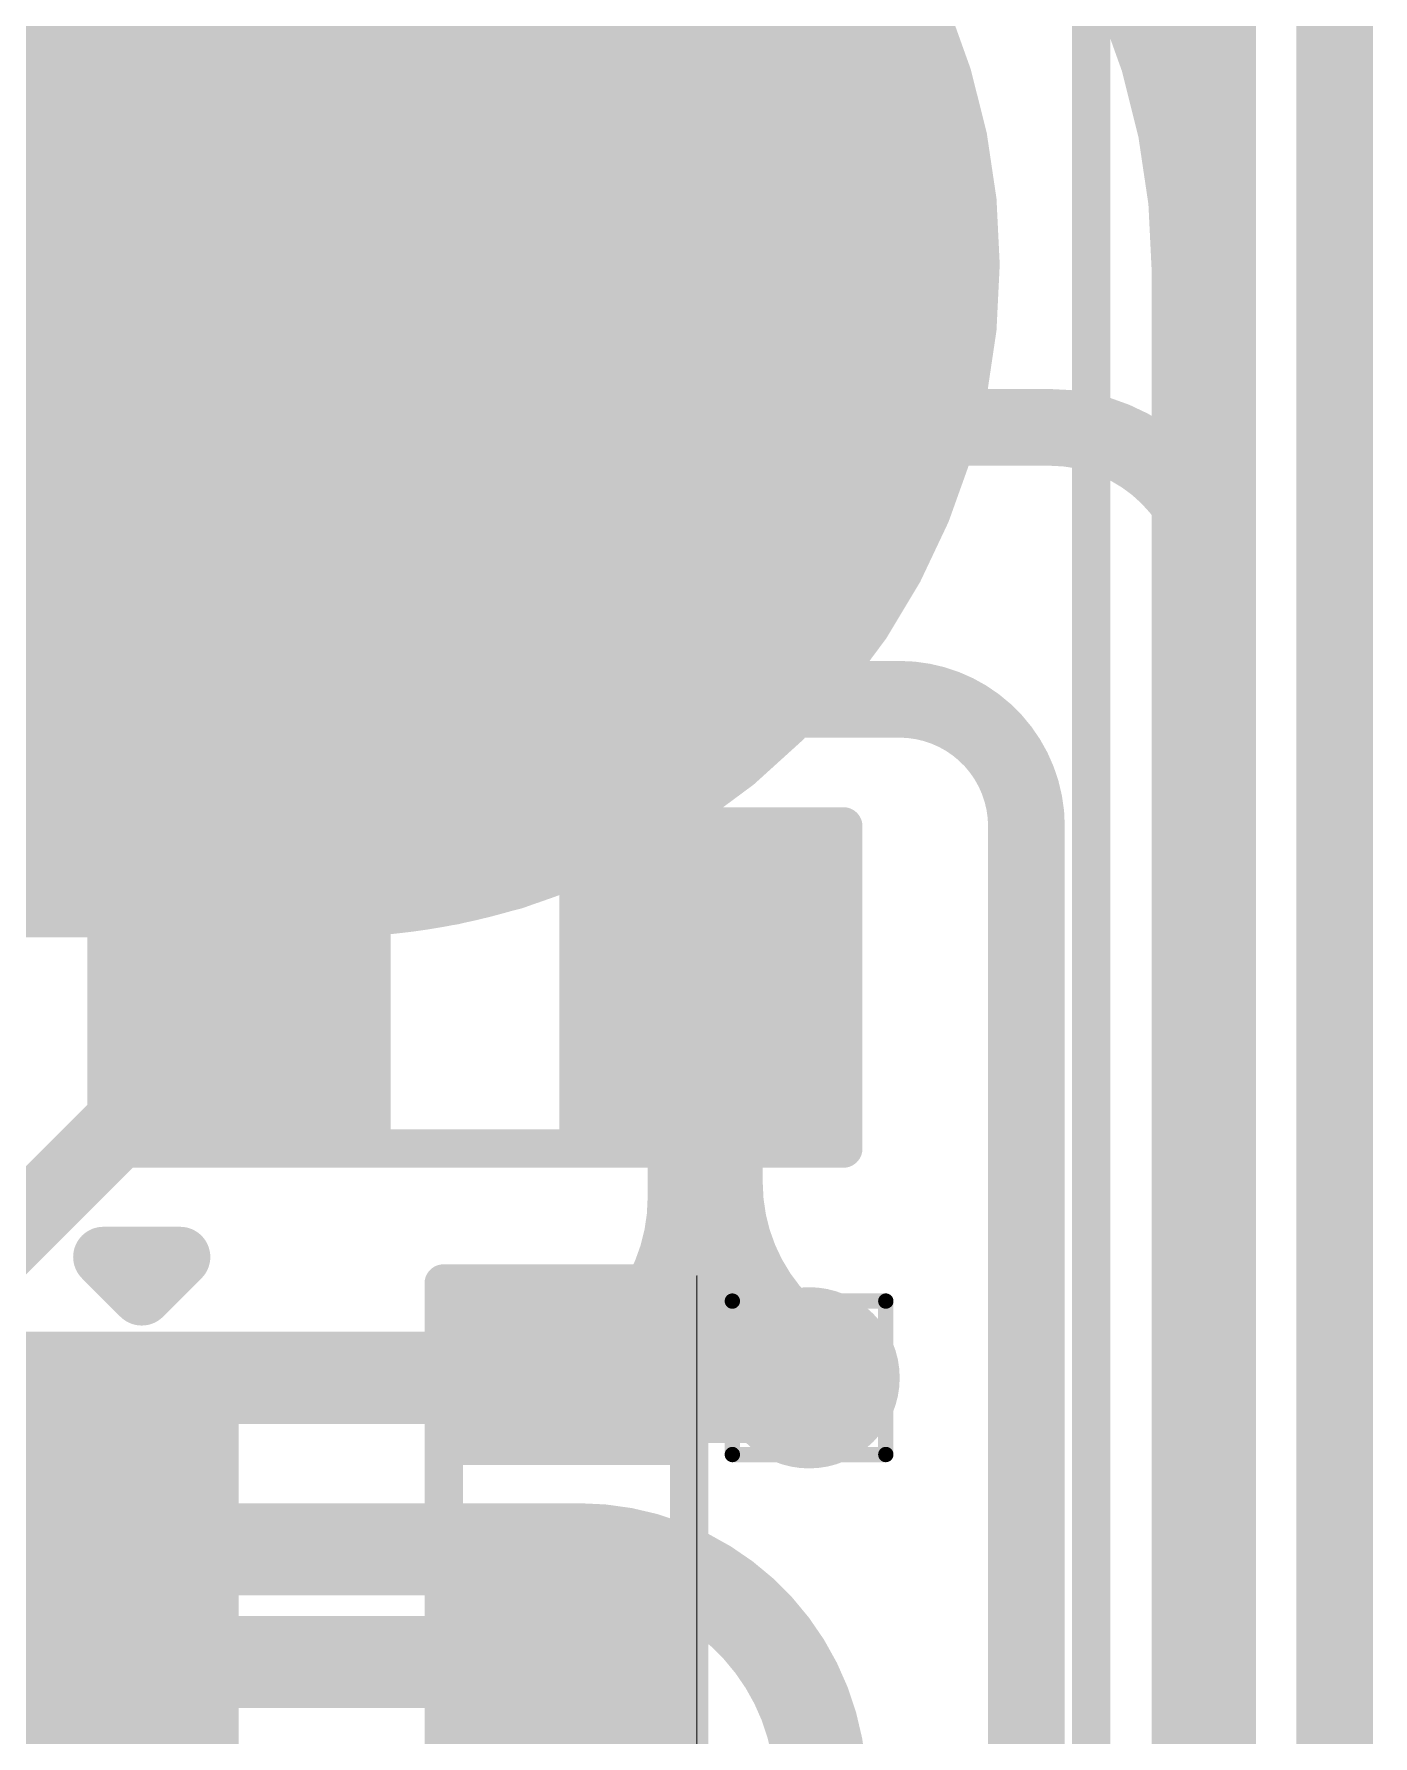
# Model space of a CAD drawing. Header units: inches. Extents: x 3 to 457, y -41 to 239.
# Drawn here: x 218.41 to 222.85, y 8.4 to 14.03 of the extents above; entities that cross this region are included whole.
import ezdxf

# ---------------------------------------------------------------- set-up
doc = ezdxf.new("R2010")
doc.units = ezdxf.units.IN
for name, color, linetype in [('Board Outline', 216, 'Continuous'), ('Bottom Layer', 5, 'Continuous'), ('Bottom Overlay', 54, 'Continuous'), ('Bottom Paste', 16, 'Continuous'), ('Bottom Solder', 6, 'Continuous'), ('Drill Drawing', 1, 'Continuous'), ('Fabrication', 76, 'Continuous'), ('Top Layer', 1, 'Continuous'), ('Top Overlay', 2, 'Continuous'), ('Top Paste', 8, 'Continuous'), ('Top Solder', 216, 'Continuous'), ('Via Holes', 16, 'Continuous')]:
    doc.layers.add(name, color=color, linetype=linetype)

# ---------------------------------------------------------------- blocks, each defined once
blk = doc.blocks.new('TSSOP_14_113')
at = {"layer": 'Top Layer'}
blk.add_hatch(color=1, dxfattribs=at).paths.add_polyline_path([(-3.65, 2.175), (-2.15, 2.175), (-2.15, 1.725), (-3.65, 1.725)])
at = {"layer": 'Top Paste'}
blk.add_hatch(color=8, dxfattribs=at).paths.add_polyline_path([(-3.65, 2.175), (-2.15, 2.175), (-2.15, 1.725), (-3.65, 1.725)])
at = {"layer": 'Top Solder'}
for points in [[(-3.7516, 2.2766), (-2.0484, 2.2766), (-2.0484, 1.6234), (-3.7516, 1.6234)], [(-3.7516, 1.6266), (-2.0484, 1.6266), (-2.0484, 0.9734), (-3.7516, 0.9734)]]:
    blk.add_hatch(color=216, dxfattribs=at).paths.add_polyline_path(points)
at = {"layer": 'Top Overlay'}
for points in [[(-3.8842, 1.9558, 0.2, 0.2, 0), (-4.0112, 2.0828, 0.2, 0.2, 0)], [(-4.0112, 1.8288, 0.2, 0.2, 0), (-4.0112, 2.0828, 0.2, 0.2, 0)], [(-4.0112, 1.8288, 0.2, 0.2, 0), (-3.8842, 1.9558, 0.2, 0.2, 0)]]:
    blk.add_lwpolyline(points, format="xyseb", dxfattribs=at)
for points in [[(-4.0612, 2.0828, 0.1, 0.1, 1), (-3.9612, 2.0828, 0.1, 0.1, 1)], [(-4.0612, 2.0828, 0.1, 0.1, 1), (-3.9612, 2.0828, 0.1, 0.1, 1)], [(-3.9342, 1.9558, 0.1, 0.1, 1), (-3.8342, 1.9558, 0.1, 0.1, 1)], [(-3.9342, 1.9558, 0.1, 0.1, 1), (-3.8342, 1.9558, 0.1, 0.1, 1)], [(-4.0612, 1.8288, 0.1, 0.1, 1), (-3.9612, 1.8288, 0.1, 0.1, 1)], [(-4.0612, 1.8288, 0.1, 0.1, 1), (-3.9612, 1.8288, 0.1, 0.1, 1)]]:
    blk.add_lwpolyline(points, format="xyseb", close=True, dxfattribs=at)
blk = doc.blocks.new('R___0402_229')
at = {"layer": 'Top Layer'}
for points in [[(-0.6985, -0.3175), (-0.6985, 0.3175), (-0.2413, 0.3175), (-0.2413, -0.3175)], [(0.2413, -0.3175), (0.2413, 0.3175), (0.6985, 0.3175), (0.6985, -0.3175)]]:
    blk.add_hatch(color=1, dxfattribs=at).paths.add_polyline_path(points)
at = {"layer": 'Top Paste'}
for points in [[(-0.6985, -0.3175), (-0.6985, 0.3175), (-0.2413, 0.3175), (-0.2413, -0.3175)], [(0.2413, -0.3175), (0.2413, 0.3175), (0.6985, 0.3175), (0.6985, -0.3175)]]:
    blk.add_hatch(color=8, dxfattribs=at).paths.add_polyline_path(points)
at = {"layer": 'Top Solder'}
for points in [[(-0.7535, -0.3725), (-0.7535, 0.3725), (-0.1863, 0.3725), (-0.1863, -0.3725)], [(0.1863, -0.3725), (0.1863, 0.3725), (0.7535, 0.3725), (0.7535, -0.3725)]]:
    blk.add_hatch(color=216, dxfattribs=at).paths.add_polyline_path(points)
at = {"layer": 'Top Overlay'}
for points in [[(-0.7874, 0.4064, 0.127, 0.127, 0), (-0.7874, -0.4064, 0.127, 0.127, 0)], [(-0.7874, 0.4064, 0.127, 0.127, 0), (0.7874, 0.4064, 0.127, 0.127, 0)], [(0.7874, 0.4064, 0.127, 0.127, 0), (0.7874, -0.4064, 0.127, 0.127, 0)], [(-0.7874, -0.4064, 0.127, 0.127, 0), (0.7874, -0.4064, 0.127, 0.127, 0)], [(-0.8128, -0.4318, 0.00323, 0.00323, 0), (0.8128, -0.4318, 0.00323, 0.00323, 0)]]:
    blk.add_lwpolyline(points, format="xyseb", dxfattribs=at)
for points in [[(-0.8191, 0.4064, 0.0635, 0.0635, 1), (-0.7556, 0.4064, 0.0635, 0.0635, 1)], [(-0.8191, 0.4064, 0.0635, 0.0635, 1), (-0.7556, 0.4064, 0.0635, 0.0635, 1)], [(0.7556, 0.4064, 0.0635, 0.0635, 1), (0.8191, 0.4064, 0.0635, 0.0635, 1)], [(0.7556, 0.4064, 0.0635, 0.0635, 1), (0.8191, 0.4064, 0.0635, 0.0635, 1)], [(-0.8191, -0.4064, 0.0635, 0.0635, 1), (-0.7556, -0.4064, 0.0635, 0.0635, 1)], [(-0.8191, -0.4064, 0.0635, 0.0635, 1), (-0.7556, -0.4064, 0.0635, 0.0635, 1)], [(0.7556, -0.4064, 0.0635, 0.0635, 1), (0.8191, -0.4064, 0.0635, 0.0635, 1)], [(0.7556, -0.4064, 0.0635, 0.0635, 1), (0.8191, -0.4064, 0.0635, 0.0635, 1)], [(-0.8136, -0.4318, 0.00161, 0.00161, 1), (-0.812, -0.4318, 0.00161, 0.00161, 1)], [(0.812, -0.4318, 0.00161, 0.00161, 1), (0.8136, -0.4318, 0.00161, 0.00161, 1)]]:
    blk.add_lwpolyline(points, format="xyseb", close=True, dxfattribs=at)
blk = doc.blocks.new('R___0603_234')
at = {"layer": 'Top Layer'}
for points in [[(-0.381, 0.4445), (-0.381, -0.4445), (-1.143, -0.4445), (-1.143, 0.4445)], [(1.143, 0.4445), (1.143, -0.4445), (0.381, -0.4445), (0.381, 0.4445)]]:
    blk.add_hatch(color=1, dxfattribs=at).paths.add_polyline_path(points)
at = {"layer": 'Top Paste'}
for points in [[(-0.381, 0.4445), (-0.381, -0.4445), (-1.143, -0.4445), (-1.143, 0.4445)], [(1.143, 0.4445), (1.143, -0.4445), (0.381, -0.4445), (0.381, 0.4445)]]:
    blk.add_hatch(color=8, dxfattribs=at).paths.add_polyline_path(points)
at = {"layer": 'Top Solder'}
for points in [[(-0.2794, 0.5461), (-0.2794, -0.5461), (-1.2446, -0.5461), (-1.2446, 0.5461)], [(1.2446, 0.5461), (1.2446, -0.5461), (0.2794, -0.5461), (0.2794, 0.5461)]]:
    blk.add_hatch(color=216, dxfattribs=at).paths.add_polyline_path(points)
at = {"layer": 'Top Overlay'}
for points in [[(-1.2192, 0.5334, 0.127, 0.127, 0), (1.2192, 0.5334, 0.127, 0.127, 0)], [(-1.2192, -0.5334, 0.127, 0.127, 0), (-1.2192, 0.5334, 0.127, 0.127, 0)], [(1.2192, -0.5334, 0.127, 0.127, 0), (1.2192, 0.5334, 0.127, 0.127, 0)], [(-1.2192, -0.5334, 0.127, 0.127, 0), (1.2192, -0.5334, 0.127, 0.127, 0)]]:
    blk.add_lwpolyline(points, format="xyseb", dxfattribs=at)
for points in [[(-1.25095, 0.5334, 0.0635, 0.0635, 1), (-1.18745, 0.5334, 0.0635, 0.0635, 1)], [(-1.25095, 0.5334, 0.0635, 0.0635, 1), (-1.18745, 0.5334, 0.0635, 0.0635, 1)], [(1.18745, 0.5334, 0.0635, 0.0635, 1), (1.25095, 0.5334, 0.0635, 0.0635, 1)], [(1.18745, 0.5334, 0.0635, 0.0635, 1), (1.25095, 0.5334, 0.0635, 0.0635, 1)], [(-1.25095, -0.5334, 0.0635, 0.0635, 1), (-1.18745, -0.5334, 0.0635, 0.0635, 1)], [(-1.25095, -0.5334, 0.0635, 0.0635, 1), (-1.18745, -0.5334, 0.0635, 0.0635, 1)], [(1.18745, -0.5334, 0.0635, 0.0635, 1), (1.25095, -0.5334, 0.0635, 0.0635, 1)], [(1.18745, -0.5334, 0.0635, 0.0635, 1), (1.25095, -0.5334, 0.0635, 0.0635, 1)]]:
    blk.add_lwpolyline(points, format="xyseb", close=True, dxfattribs=at)
blk = doc.blocks.new('SEMG_PAD_B_247')
at = {"layer": 'Bottom Layer'}
h = blk.add_hatch(color=5, dxfattribs=at)
edge = h.paths.add_edge_path()
edge.add_arc((-3.15, 0.0128), 2.1, 90, 270)
edge.add_line((-3.15, -2.0872), (3.15, -2.0872))
edge.add_arc((3.15, 0.0128), 2.1, 270, 450)
edge.add_line((3.15, 2.1128), (-3.15, 2.1128))
at = {"layer": 'Bottom Paste'}
h = blk.add_hatch(color=16, dxfattribs=at)
edge = h.paths.add_edge_path()
edge.add_arc((-3.15, 0.0128), 2.1, 90, 270)
edge.add_line((-3.15, -2.0872), (3.15, -2.0872))
edge.add_arc((3.15, 0.0128), 2.1, 270, 450)
edge.add_line((3.15, 2.1128), (-3.15, 2.1128))
at = {"layer": 'Bottom Solder'}
h = blk.add_hatch(color=6, dxfattribs=at)
edge = h.paths.add_edge_path()
edge.add_arc((-3.15, 0.0128), 2.2016, 90, 270)
edge.add_line((-3.15, -2.1888), (3.15, -2.1888))
edge.add_arc((3.15, 0.0128), 2.2016, 270, 450)
edge.add_line((3.15, 2.2144), (-3.15, 2.2144))
at = {"layer": 'Bottom Overlay'}
blk.add_lwpolyline([(-5.6832, 10.9657, 0.127, 0.127, 0), (-5.6832, -10.9657, 0.127, 0.127, 0)], format="xyseb", dxfattribs=at)
blk = doc.blocks.new('C___0603_298')
at = {"layer": 'Top Layer'}
for points in [[(-0.381, 0.4445), (-0.381, -0.4445), (-1.143, -0.4445), (-1.143, 0.4445)], [(1.143, 0.4445), (1.143, -0.4445), (0.381, -0.4445), (0.381, 0.4445)]]:
    blk.add_hatch(color=1, dxfattribs=at).paths.add_polyline_path(points)
at = {"layer": 'Top Paste'}
for points in [[(-0.381, 0.4445), (-0.381, -0.4445), (-1.143, -0.4445), (-1.143, 0.4445)], [(1.143, 0.4445), (1.143, -0.4445), (0.381, -0.4445), (0.381, 0.4445)]]:
    blk.add_hatch(color=8, dxfattribs=at).paths.add_polyline_path(points)
at = {"layer": 'Top Solder'}
for points in [[(-0.321, 0.5045), (-0.321, -0.5045), (-1.203, -0.5045), (-1.203, 0.5045)], [(1.203, 0.5045), (1.203, -0.5045), (0.321, -0.5045), (0.321, 0.5045)]]:
    blk.add_hatch(color=216, dxfattribs=at).paths.add_polyline_path(points)
at = {"layer": 'Top Overlay'}
for points in [[(-1.2446, 0.5334, 0.127, 0.127, 0), (-1.2446, -0.5334, 0.127, 0.127, 0)], [(-0.4572, 0.5334, 0.127, 0.127, 0), (-1.2446, 0.5334, 0.127, 0.127, 0)], [(1.2446, 0.5334, 0.127, 0.127, 0), (0.4572, 0.5334, 0.127, 0.127, 0)], [(1.2446, 0.5334, 0.127, 0.127, 0), (1.2446, -0.5334, 0.127, 0.127, 0)], [(-0.4572, -0.5334, 0.127, 0.127, 0), (-1.2446, -0.5334, 0.127, 0.127, 0)], [(1.2446, -0.5334, 0.127, 0.127, 0), (0.4572, -0.5334, 0.127, 0.127, 0)]]:
    blk.add_lwpolyline(points, format="xyseb", dxfattribs=at)
for points in [[(-1.2764, 0.5334, 0.0635, 0.0635, 1), (-1.2128, 0.5334, 0.0635, 0.0635, 1)], [(-1.2764, 0.5334, 0.0635, 0.0635, 1), (-1.2128, 0.5334, 0.0635, 0.0635, 1)], [(-0.4889, 0.5334, 0.0635, 0.0635, 1), (-0.4254, 0.5334, 0.0635, 0.0635, 1)], [(0.4254, 0.5334, 0.0635, 0.0635, 1), (0.4889, 0.5334, 0.0635, 0.0635, 1)], [(1.2128, 0.5334, 0.0635, 0.0635, 1), (1.2764, 0.5334, 0.0635, 0.0635, 1)], [(1.2128, 0.5334, 0.0635, 0.0635, 1), (1.2764, 0.5334, 0.0635, 0.0635, 1)], [(-1.2764, -0.5334, 0.0635, 0.0635, 1), (-1.2128, -0.5334, 0.0635, 0.0635, 1)], [(-1.2764, -0.5334, 0.0635, 0.0635, 1), (-1.2128, -0.5334, 0.0635, 0.0635, 1)], [(-0.4889, -0.5334, 0.0635, 0.0635, 1), (-0.4254, -0.5334, 0.0635, 0.0635, 1)], [(0.4254, -0.5334, 0.0635, 0.0635, 1), (0.4889, -0.5334, 0.0635, 0.0635, 1)], [(1.2128, -0.5334, 0.0635, 0.0635, 1), (1.2764, -0.5334, 0.0635, 0.0635, 1)], [(1.2128, -0.5334, 0.0635, 0.0635, 1), (1.2764, -0.5334, 0.0635, 0.0635, 1)]]:
    blk.add_lwpolyline(points, format="xyseb", close=True, dxfattribs=at)

msp = doc.modelspace()

# ---------------------------------------------------------------- hatches: boundary and pattern name
at = {"layer": 'Bottom Layer'}
h = msp.add_hatch(color=5, dxfattribs=at)
edge = h.paths.add_edge_path()
edge.add_arc((220.9792, 9.5846), 0.3, 0, 360)
at = {"layer": 'Top Layer'}
h = msp.add_hatch(color=1, dxfattribs=at)
edge = h.paths.add_edge_path()
edge.add_arc((220.9792, 9.5846), 0.3, 0, 360)
at = {"layer": 'Via Holes'}
h = msp.add_hatch(color=7, dxfattribs=at)
edge = h.paths.add_edge_path()
edge.add_arc((220.9792, 9.5846), 0.15, 0, 360)

# ---------------------------------------------------------------- linework, layer by layer
at = {"layer": 'Board Outline'}
msp.add_lwpolyline([(222.7122, 24.21, 0.127, 0.127, 0), (222.7187, 2.3168, 0.127, 0.127, 0)], format="xyseb", dxfattribs=at)
at = {"layer": 'Bottom Layer'}
for points in [[(221.5488, 14.976, 0.3048, 0.3048, -0.198912), (222.2659, 13.2447, 0.3048, 0.3048, 0)], [(222.2659, 2.0934, 0.3048, 0.3048, 0), (222.2659, 13.2447, 0.3048, 0.3048, 0)], [(215.3324, 9.5846, 0.3048, 0.3048, 0), (220.9792, 9.5846, 0.3048, 0.3048, 0)], [(215.2703, 9.017, 0.3048, 0.3048, 0), (220.218, 9.017, 0.3048, 0.3048, 0)], [(220.218, 9.017, 0.3048, 0.3048, -0.414214), (221.0187, 8.2163, 0.3048, 0.3048, 0)]]:
    msp.add_lwpolyline(points, format="xyseb", dxfattribs=at)
for points in [[(222.1897, 13.2447, 0.1524, 0.1524, 1), (222.3421, 13.2447, 0.1524, 0.1524, 1)], [(222.1897, 13.2447, 0.1524, 0.1524, 1), (222.3421, 13.2447, 0.1524, 0.1524, 1)], [(220.903, 9.5846, 0.1524, 0.1524, 1), (221.0554, 9.5846, 0.1524, 0.1524, 1)], [(220.1418, 9.017, 0.1524, 0.1524, 1), (220.2942, 9.017, 0.1524, 0.1524, 1)], [(220.1418, 9.017, 0.1524, 0.1524, 1), (220.2942, 9.017, 0.1524, 0.1524, 1)]]:
    msp.add_lwpolyline(points, format="xyseb", close=True, dxfattribs=at)
at = {"layer": 'Drill Drawing'}
for points in [[(220.7252, 9.8386, 0.0508, 0.0508, 0), (221.2332, 9.8386, 0.0508, 0.0508, 0)], [(220.7252, 9.3306, 0.0508, 0.0508, 0), (220.7252, 9.8386, 0.0508, 0.0508, 0)], [(221.2332, 9.3306, 0.0508, 0.0508, 0), (221.2332, 9.8386, 0.0508, 0.0508, 0)], [(220.7252, 9.3306, 0.0508, 0.0508, 0), (221.2332, 9.3306, 0.0508, 0.0508, 0)]]:
    msp.add_lwpolyline(points, format="xyseb", dxfattribs=at)
for points in [[(220.7125, 9.8386, 0.0254, 0.0254, 1), (220.7379, 9.8386, 0.0254, 0.0254, 1)], [(220.7125, 9.8386, 0.0254, 0.0254, 1), (220.7379, 9.8386, 0.0254, 0.0254, 1)], [(221.2205, 9.8386, 0.0254, 0.0254, 1), (221.2459, 9.8386, 0.0254, 0.0254, 1)], [(221.2205, 9.8386, 0.0254, 0.0254, 1), (221.2459, 9.8386, 0.0254, 0.0254, 1)], [(220.7125, 9.3306, 0.0254, 0.0254, 1), (220.7379, 9.3306, 0.0254, 0.0254, 1)], [(220.7125, 9.3306, 0.0254, 0.0254, 1), (220.7379, 9.3306, 0.0254, 0.0254, 1)], [(221.2205, 9.3306, 0.0254, 0.0254, 1), (221.2459, 9.3306, 0.0254, 0.0254, 1)], [(221.2205, 9.3306, 0.0254, 0.0254, 1), (221.2459, 9.3306, 0.0254, 0.0254, 1)]]:
    msp.add_lwpolyline(points, format="xyseb", close=True, dxfattribs=at)
at = {"layer": 'Fabrication'}
for points in [[(222.7187, 24.1726, 0.254, 0.254, 0), (222.7187, 2.3168, 0.254, 0.254, 0)], [(220.8682, 14.7553, 0.254, 0.254, -0.198912), (221.4833, 13.2703, 0.254, 0.254, 0)], [(221.4833, 13.2703, 0.254, 0.254, -0.198912), (220.8682, 11.7854, 0.254, 0.254, 0)], [(220.8682, 11.7854, 0.254, 0.254, -0.198912), (219.3833, 11.1703, 0.254, 0.254, 0)], [(213.0753, 11.1703, 0.254, 0.254, 0), (219.3833, 11.1703, 0.254, 0.254, 0)]]:
    msp.add_lwpolyline(points, format="xyseb", dxfattribs=at)
for points in [[(221.4198, 13.2703, 0.127, 0.127, 1), (221.5468, 13.2703, 0.127, 0.127, 1)], [(221.4198, 13.2703, 0.127, 0.127, 1), (221.5468, 13.2703, 0.127, 0.127, 1)], [(220.8047, 11.7854, 0.127, 0.127, 1), (220.9317, 11.7854, 0.127, 0.127, 1)], [(220.8047, 11.7854, 0.127, 0.127, 1), (220.9317, 11.7854, 0.127, 0.127, 1)], [(219.3198, 11.1703, 0.127, 0.127, 1), (219.4468, 11.1703, 0.127, 0.127, 1)], [(219.3198, 11.1703, 0.127, 0.127, 1), (219.4468, 11.1703, 0.127, 0.127, 1)]]:
    msp.add_lwpolyline(points, format="xyseb", close=True, dxfattribs=at)
at = {"layer": 'Top Layer'}
for points in [[(219.1113, 12.7311, 0.381, 0.381, 0), (219.1113, 16.632, 0.381, 0.381, 0)], [(222.3312, 12.1781, 0.254, 0.254, 0), (222.3312, 16.5129, 0.254, 0.254, 0)], [(219.1113, 12.1781, 0.254, 0.254, 0), (219.1113, 12.7311, 0.254, 0.254, 0)], [(220.6353, 12.7311, 0.254, 0.254, 0), (221.7782, 12.7311, 0.254, 0.254, 0)], [(221.7782, 12.7311, 0.254, 0.254, -0.000536), (221.7794, 12.7311, 0.254, 0.254, 0)], [(221.7794, 12.7311, 0.254, 0.254, -0.413586), (222.3312, 12.1781, 0.254, 0.254, 0)], [(219.1113, 12.1781, 0.254, 0.254, -0.414214), (218.7644, 11.8311, 0.254, 0.254, 0)], [(219.4583, 11.8311, 0.254, 0.254, -0.414214), (219.1113, 12.1781, 0.254, 0.254, 0)], [(222.3312, 1.9428, 0.254, 0.254, 0), (222.3312, 12.1781, 0.254, 0.254, 0)], [(217.3114, 11.8311, 0.254, 0.254, 0), (218.7644, 11.8311, 0.254, 0.254, 0)], [(218.7644, 11.8311, 0.254, 0.254, 0), (219.4583, 11.8311, 0.254, 0.254, 0)], [(219.4583, 11.8311, 0.254, 0.254, 0), (221.2779, 11.8311, 0.254, 0.254, 0)], [(221.2779, 11.8311, 0.254, 0.254, -0.414214), (221.6987, 11.4103, 0.254, 0.254, 0)], [(221.6987, 1.9694, 0.254, 0.254, 0), (221.6987, 11.4103, 0.254, 0.254, 0)], [(220.6353, 9.5846, 0.381, 0.381, 0), (220.6353, 10.8769, 0.381, 0.381, 0)], [(218.2627, 9.9814, 0.254, 0.254, 0), (218.7998, 10.5185, 0.254, 0.254, 0)], [(220.6353, 10.18, 0.381, 0.381, -0.198912), (220.4216, 9.664, 0.381, 0.381, 0)], [(220.8491, 9.7148, 0.381, 0.381, -0.198912), (220.6353, 10.2308, 0.381, 0.381, 0)], [(220.1761, 9.5795, 0.381, 0.381, 0), (220.6353, 9.5795, 0.381, 0.381, 0)], [(220.4438, 9.5592, 0.381, 0.381, 0), (220.903, 9.5592, 0.381, 0.381, 0)], [(218.837, 8.6434, 0.3048, 0.3048, 0), (220.0707, 8.6434, 0.3048, 0.3048, 0)], [(220.1761, 7.7264, 0.3048, 0.3048, 0), (220.1761, 8.6397, 0.3048, 0.3048, 0)]]:
    msp.add_lwpolyline(points, format="xyseb", dxfattribs=at)
for points in [[(219.0161, 12.7311, 0.1905, 0.1905, 1), (219.2066, 12.7311, 0.1905, 0.1905, 1)], [(219.0478, 12.7311, 0.127, 0.127, 1), (219.1748, 12.7311, 0.127, 0.127, 1)], [(220.5718, 12.7311, 0.127, 0.127, 1), (220.6988, 12.7311, 0.127, 0.127, 1)], [(221.7147, 12.7311, 0.127, 0.127, 1), (221.8417, 12.7311, 0.127, 0.127, 1)], [(221.7147, 12.7311, 0.127, 0.127, 1), (221.8417, 12.7311, 0.127, 0.127, 1)], [(221.7159, 12.7311, 0.127, 0.127, 1), (221.8429, 12.7311, 0.127, 0.127, 1)], [(221.7159, 12.7311, 0.127, 0.127, 1), (221.8429, 12.7311, 0.127, 0.127, 1)], [(219.0478, 12.1781, 0.127, 0.127, 1), (219.1748, 12.1781, 0.127, 0.127, 1)], [(219.0478, 12.1781, 0.127, 0.127, 1), (219.1748, 12.1781, 0.127, 0.127, 1)], [(219.0478, 12.1781, 0.127, 0.127, 1), (219.1748, 12.1781, 0.127, 0.127, 1)], [(222.2677, 12.1781, 0.127, 0.127, 1), (222.3947, 12.1781, 0.127, 0.127, 1)], [(222.2677, 12.1781, 0.127, 0.127, 1), (222.3947, 12.1781, 0.127, 0.127, 1)], [(222.2677, 12.1781, 0.127, 0.127, 1), (222.3947, 12.1781, 0.127, 0.127, 1)], [(218.7009, 11.8311, 0.127, 0.127, 1), (218.8279, 11.8311, 0.127, 0.127, 1)], [(218.7009, 11.8311, 0.127, 0.127, 1), (218.8279, 11.8311, 0.127, 0.127, 1)], [(218.7009, 11.8311, 0.127, 0.127, 1), (218.8279, 11.8311, 0.127, 0.127, 1)], [(219.3948, 11.8311, 0.127, 0.127, 1), (219.5218, 11.8311, 0.127, 0.127, 1)], [(219.3948, 11.8311, 0.127, 0.127, 1), (219.5218, 11.8311, 0.127, 0.127, 1)], [(219.3948, 11.8311, 0.127, 0.127, 1), (219.5218, 11.8311, 0.127, 0.127, 1)], [(221.2144, 11.8311, 0.127, 0.127, 1), (221.3414, 11.8311, 0.127, 0.127, 1)], [(221.2144, 11.8311, 0.127, 0.127, 1), (221.3414, 11.8311, 0.127, 0.127, 1)], [(221.6352, 11.4103, 0.127, 0.127, 1), (221.7622, 11.4103, 0.127, 0.127, 1)], [(221.6352, 11.4103, 0.127, 0.127, 1), (221.7622, 11.4103, 0.127, 0.127, 1)], [(220.5401, 10.8769, 0.1905, 0.1905, 1), (220.7306, 10.8769, 0.1905, 0.1905, 1)], [(218.7363, 10.5185, 0.127, 0.127, 1), (218.8633, 10.5185, 0.127, 0.127, 1)], [(220.5401, 10.2308, 0.1905, 0.1905, 1), (220.7306, 10.2308, 0.1905, 0.1905, 1)], [(220.5401, 10.18, 0.1905, 0.1905, 1), (220.7306, 10.18, 0.1905, 0.1905, 1)], [(220.7538, 9.7148, 0.1905, 0.1905, 1), (220.9443, 9.7148, 0.1905, 0.1905, 1)], [(220.3264, 9.664, 0.1905, 0.1905, 1), (220.5169, 9.664, 0.1905, 0.1905, 1)], [(220.0808, 9.5795, 0.1905, 0.1905, 1), (220.2713, 9.5795, 0.1905, 0.1905, 1)], [(220.3485, 9.5592, 0.1905, 0.1905, 1), (220.539, 9.5592, 0.1905, 0.1905, 1)], [(220.5401, 9.5846, 0.1905, 0.1905, 1), (220.7306, 9.5846, 0.1905, 0.1905, 1)], [(220.5401, 9.5795, 0.1905, 0.1905, 1), (220.7306, 9.5795, 0.1905, 0.1905, 1)], [(220.8078, 9.5592, 0.1905, 0.1905, 1), (220.9983, 9.5592, 0.1905, 0.1905, 1)], [(218.7608, 8.6434, 0.1524, 0.1524, 1), (218.9132, 8.6434, 0.1524, 0.1524, 1)], [(219.9945, 8.6434, 0.1524, 0.1524, 1), (220.1469, 8.6434, 0.1524, 0.1524, 1)], [(220.0999, 8.6397, 0.1524, 0.1524, 1), (220.2523, 8.6397, 0.1524, 0.1524, 1)]]:
    msp.add_lwpolyline(points, format="xyseb", close=True, dxfattribs=at)

# ---------------------------------------------------------------- block references
for name, p, rotation in [('SEMG_PAD_B_247', (216.2293, 13.2575), 180), ('C___0603_298', (219.8733, 12.7311), 180), ('TSSOP_14_113', (216.8144, 5.9734), 270), ('R___0402_229', (220.1761, 9.1096), 90)]:
    msp.add_blockref(name, p, dxfattribs=dict(rotation=rotation))
msp.add_blockref('R___0603_234', (219.8733, 10.8769))

doc.saveas('drawing.dxf')
